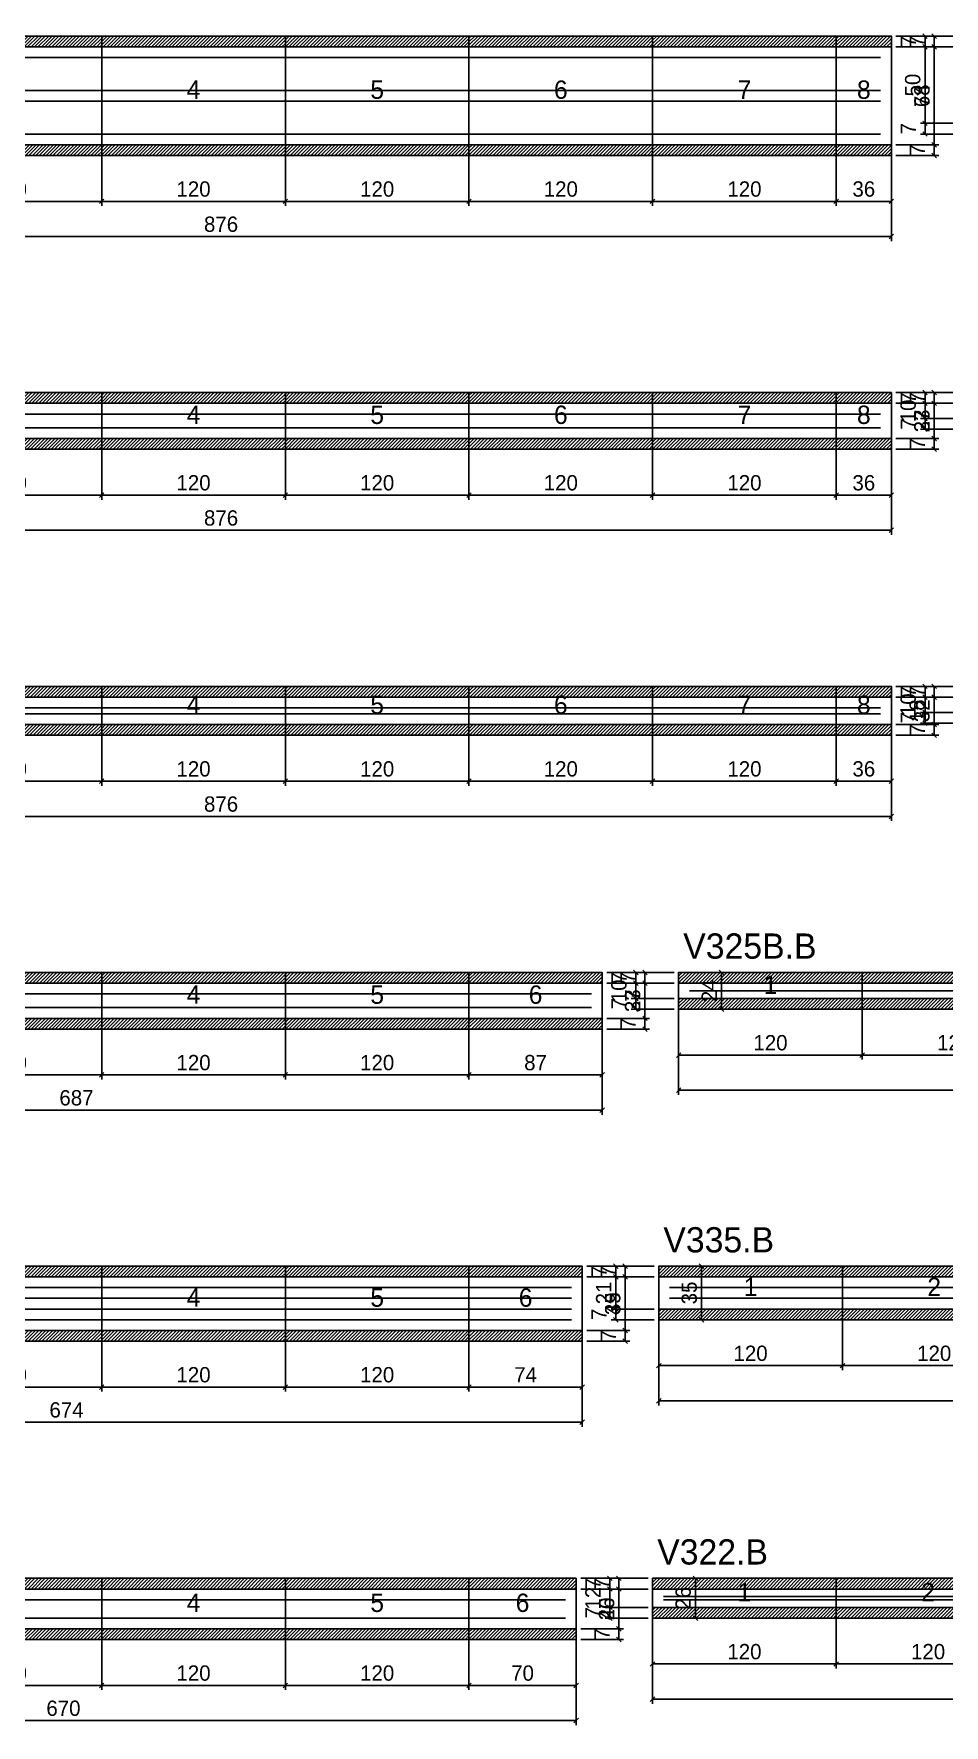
# Model space of a CAD drawing. Extents: x -9000 to 3070, y -16391 to 1250.
# Drawn here: x 524 to 1118, y -2003 to -898 of the extents above; entities that cross this region are included whole.
import ezdxf
from ezdxf.enums import TextEntityAlignment as Align

# ---------------------------------------------------------------- set-up
doc = ezdxf.new("R2010")
doc.units = 0
for name, color, linetype in [('5', 5, 'Continuous'), ('COTA', 241, 'Continuous'), ('NOMENCLATURA', 7, 'Continuous'), ('Painéis', 200, 'Continuous'), ('SARR_2.2x5', 40, 'Continuous'), ('SARR_2.2x7', 40, 'Continuous'), ('SCO-___-LAJ', 224, 'Continuous')]:
    doc.layers.add(name, color=color, linetype=linetype)
doc.dimstyles.new('PAINEL', dxfattribs={"dimtxt": 10, "dimasz": 3, "dimexe": 3, "dimexo": 3, "dimgap": 3, "dimtad": 1, "dimblk": 'OBLIQUE', "dimblk1": 'OBLIQUE', "dimcen": 2.5, "dimclrd": 4, "dimclre": 4, "dimclrt": 240, "dimazin": 3, "dimtfac": 1, "dimtmove": 0, "dimatfit": 3})

# ---------------------------------------------------------------- blocks, each defined once
blk = doc.blocks.new('_OBLIQUE')
at = {"color": 0, "linetype": 'BYBLOCK'}
blk.add_line((-0.5, -0.5), (0.5, 0.5), dxfattribs=at)

msp = doc.modelspace()

# ---------------------------------------------------------------- hatches: boundary and pattern name
at = {"layer": 'COTA'}
h = msp.add_hatch(dxfattribs=at)
h.set_pattern_fill('ANSI31', scale=0.5)
h.paths.add_polyline_path([(448, -906), (568, -906), (568, -899), (448, -899)])
h = msp.add_hatch(dxfattribs=at)
h.set_pattern_fill('ANSI31', scale=0.5)
h.paths.add_polyline_path([(568, -906), (688, -906), (688, -899), (568, -899)])
h = msp.add_hatch(dxfattribs=at)
h.set_pattern_fill('ANSI31', scale=0.5)
h.paths.add_polyline_path([(688, -906), (808, -906), (808, -899), (688, -899)])
h = msp.add_hatch(dxfattribs=at)
h.set_pattern_fill('ANSI31', scale=0.5)
h.paths.add_polyline_path([(808, -906), (928, -906), (928, -899), (808, -899)])
h = msp.add_hatch(dxfattribs=at)
h.set_pattern_fill('ANSI31', scale=0.5)
h.paths.add_polyline_path([(928, -906), (1048, -906), (1048, -899), (928, -899)])
h = msp.add_hatch(dxfattribs=at)
h.set_pattern_fill('ANSI31', scale=0.5)
h.paths.add_polyline_path([(1048, -906), (1084, -906), (1084, -899), (1048, -899)])
h = msp.add_hatch(dxfattribs=at)
h.set_pattern_fill('ANSI31', scale=0.5)
h.paths.add_polyline_path([(448, -977), (568, -977), (568, -970), (448, -970)])
h = msp.add_hatch(dxfattribs=at)
h.set_pattern_fill('ANSI31', scale=0.5)
h.paths.add_polyline_path([(568, -977), (688, -977), (688, -970), (568, -970)])
h = msp.add_hatch(dxfattribs=at)
h.set_pattern_fill('ANSI31', scale=0.5)
h.paths.add_polyline_path([(688, -977), (808, -977), (808, -970), (688, -970)])
h = msp.add_hatch(dxfattribs=at)
h.set_pattern_fill('ANSI31', scale=0.5)
h.paths.add_polyline_path([(808, -977), (928, -977), (928, -970), (808, -970)])
h = msp.add_hatch(dxfattribs=at)
h.set_pattern_fill('ANSI31', scale=0.5)
h.paths.add_polyline_path([(928, -977), (1048, -977), (1048, -970), (928, -970)])
h = msp.add_hatch(dxfattribs=at)
h.set_pattern_fill('ANSI31', scale=0.5)
h.paths.add_polyline_path([(1048, -977), (1084, -977), (1084, -970), (1048, -970)])
h = msp.add_hatch(dxfattribs=at)
h.set_pattern_fill('ANSI31', scale=0.5)
h.paths.add_polyline_path([(448, -1139), (568, -1139), (568, -1132), (448, -1132)])
h = msp.add_hatch(dxfattribs=at)
h.set_pattern_fill('ANSI31', scale=0.5)
h.paths.add_polyline_path([(568, -1139), (688, -1139), (688, -1132), (568, -1132)])
h = msp.add_hatch(dxfattribs=at)
h.set_pattern_fill('ANSI31', scale=0.5)
h.paths.add_polyline_path([(688, -1139), (808, -1139), (808, -1132), (688, -1132)])
h = msp.add_hatch(dxfattribs=at)
h.set_pattern_fill('ANSI31', scale=0.5)
h.paths.add_polyline_path([(808, -1139), (928, -1139), (928, -1132), (808, -1132)])
h = msp.add_hatch(dxfattribs=at)
h.set_pattern_fill('ANSI31', scale=0.5)
h.paths.add_polyline_path([(928, -1139), (1048, -1139), (1048, -1132), (928, -1132)])
h = msp.add_hatch(dxfattribs=at)
h.set_pattern_fill('ANSI31', scale=0.5)
h.paths.add_polyline_path([(1048, -1139), (1084, -1139), (1084, -1132), (1048, -1132)])
h = msp.add_hatch(dxfattribs=at)
h.set_pattern_fill('ANSI31', scale=0.5)
h.paths.add_polyline_path([(448, -1169), (568, -1169), (568, -1162), (448, -1162)])
h = msp.add_hatch(dxfattribs=at)
h.set_pattern_fill('ANSI31', scale=0.5)
h.paths.add_polyline_path([(568, -1169), (688, -1169), (688, -1162), (568, -1162)])
h = msp.add_hatch(dxfattribs=at)
h.set_pattern_fill('ANSI31', scale=0.5)
h.paths.add_polyline_path([(688, -1169), (808, -1169), (808, -1162), (688, -1162)])
h = msp.add_hatch(dxfattribs=at)
h.set_pattern_fill('ANSI31', scale=0.5)
h.paths.add_polyline_path([(808, -1169), (928, -1169), (928, -1162), (808, -1162)])
h = msp.add_hatch(dxfattribs=at)
h.set_pattern_fill('ANSI31', scale=0.5)
h.paths.add_polyline_path([(928, -1169), (1048, -1169), (1048, -1162), (928, -1162)])
h = msp.add_hatch(dxfattribs=at)
h.set_pattern_fill('ANSI31', scale=0.5)
h.paths.add_polyline_path([(1048, -1169), (1084, -1169), (1084, -1162), (1048, -1162)])
h = msp.add_hatch(dxfattribs=at)
h.set_pattern_fill('ANSI31', scale=0.5)
h.paths.add_polyline_path([(448, -1331), (568, -1331), (568, -1324), (448, -1324)])
h = msp.add_hatch(dxfattribs=at)
h.set_pattern_fill('ANSI31', scale=0.5)
h.paths.add_polyline_path([(568, -1331), (688, -1331), (688, -1324), (568, -1324)])
h = msp.add_hatch(dxfattribs=at)
h.set_pattern_fill('ANSI31', scale=0.5)
h.paths.add_polyline_path([(688, -1331), (808, -1331), (808, -1324), (688, -1324)])
h = msp.add_hatch(dxfattribs=at)
h.set_pattern_fill('ANSI31', scale=0.5)
h.paths.add_polyline_path([(808, -1331), (928, -1331), (928, -1324), (808, -1324)])
h = msp.add_hatch(dxfattribs=at)
h.set_pattern_fill('ANSI31', scale=0.5)
h.paths.add_polyline_path([(928, -1331), (1048, -1331), (1048, -1324), (928, -1324)])
h = msp.add_hatch(dxfattribs=at)
h.set_pattern_fill('ANSI31', scale=0.5)
h.paths.add_polyline_path([(1048, -1331), (1084, -1331), (1084, -1324), (1048, -1324)])
h = msp.add_hatch(dxfattribs=at)
h.set_pattern_fill('ANSI31', scale=0.5)
h.paths.add_polyline_path([(448, -1356), (568, -1356), (568, -1349), (448, -1349)])
h = msp.add_hatch(dxfattribs=at)
h.set_pattern_fill('ANSI31', scale=0.5)
h.paths.add_polyline_path([(568, -1356), (688, -1356), (688, -1349), (568, -1349)])
h = msp.add_hatch(dxfattribs=at)
h.set_pattern_fill('ANSI31', scale=0.5)
h.paths.add_polyline_path([(688, -1356), (808, -1356), (808, -1349), (688, -1349)])
h = msp.add_hatch(dxfattribs=at)
h.set_pattern_fill('ANSI31', scale=0.5)
h.paths.add_polyline_path([(808, -1356), (928, -1356), (928, -1349), (808, -1349)])
h = msp.add_hatch(dxfattribs=at)
h.set_pattern_fill('ANSI31', scale=0.5)
h.paths.add_polyline_path([(928, -1356), (1048, -1356), (1048, -1349), (928, -1349)])
h = msp.add_hatch(dxfattribs=at)
h.set_pattern_fill('ANSI31', scale=0.5)
h.paths.add_polyline_path([(1048, -1356), (1084, -1356), (1084, -1349), (1048, -1349)])
h = msp.add_hatch(dxfattribs=at)
h.set_pattern_fill('ANSI31', scale=0.5)
h.paths.add_polyline_path([(448, -1518), (568, -1518), (568, -1511), (448, -1511)])
h = msp.add_hatch(dxfattribs=at)
h.set_pattern_fill('ANSI31', scale=0.5)
h.paths.add_polyline_path([(568, -1518), (688, -1518), (688, -1511), (568, -1511)])
h = msp.add_hatch(dxfattribs=at)
h.set_pattern_fill('ANSI31', scale=0.5)
h.paths.add_polyline_path([(688, -1518), (808, -1518), (808, -1511), (688, -1511)])
h = msp.add_hatch(dxfattribs=at)
h.set_pattern_fill('ANSI31', scale=0.5)
h.paths.add_polyline_path([(808, -1518), (895, -1518), (895, -1511), (808, -1511)])
h = msp.add_hatch(dxfattribs=at)
h.set_pattern_fill('ANSI31', scale=0.5)
h.paths.add_polyline_path([(945, -1518), (1065, -1518), (1065, -1511), (945, -1511)])
h = msp.add_hatch(dxfattribs=at)
h.set_pattern_fill('ANSI31', scale=0.5)
h.paths.add_polyline_path([(1065, -1518), (1185, -1518), (1185, -1511), (1065, -1511)])
h = msp.add_hatch(dxfattribs=at)
h.set_pattern_fill('ANSI31', scale=0.5)
h.paths.add_polyline_path([(945, -1535), (1065, -1535), (1065, -1528), (945, -1528)])
h = msp.add_hatch(dxfattribs=at)
h.set_pattern_fill('ANSI31', scale=0.5)
h.paths.add_polyline_path([(1065, -1535), (1185, -1535), (1185, -1528), (1065, -1528)])
h = msp.add_hatch(dxfattribs=at)
h.set_pattern_fill('ANSI31', scale=0.5)
h.paths.add_polyline_path([(448, -1548), (568, -1548), (568, -1541), (448, -1541)])
h = msp.add_hatch(dxfattribs=at)
h.set_pattern_fill('ANSI31', scale=0.5)
h.paths.add_polyline_path([(568, -1548), (688, -1548), (688, -1541), (568, -1541)])
h = msp.add_hatch(dxfattribs=at)
h.set_pattern_fill('ANSI31', scale=0.5)
h.paths.add_polyline_path([(688, -1548), (808, -1548), (808, -1541), (688, -1541)])
h = msp.add_hatch(dxfattribs=at)
h.set_pattern_fill('ANSI31', scale=0.5)
h.paths.add_polyline_path([(808, -1548), (895, -1548), (895, -1541), (808, -1541)])
h = msp.add_hatch(dxfattribs=at)
h.set_pattern_fill('ANSI31', scale=0.5)
h.paths.add_polyline_path([(448, -1710), (568, -1710), (568, -1703), (448, -1703)])
h = msp.add_hatch(dxfattribs=at)
h.set_pattern_fill('ANSI31', scale=0.5)
h.paths.add_polyline_path([(568, -1710), (688, -1710), (688, -1703), (568, -1703)])
h = msp.add_hatch(dxfattribs=at)
h.set_pattern_fill('ANSI31', scale=0.5)
h.paths.add_polyline_path([(688, -1710), (808, -1710), (808, -1703), (688, -1703)])
h = msp.add_hatch(dxfattribs=at)
h.set_pattern_fill('ANSI31', scale=0.5)
h.paths.add_polyline_path([(808, -1710), (882, -1710), (882, -1703), (808, -1703)])
h = msp.add_hatch(dxfattribs=at)
h.set_pattern_fill('ANSI31', scale=0.5)
h.paths.add_polyline_path([(932, -1710), (1052, -1710), (1052, -1703), (932, -1703)])
h = msp.add_hatch(dxfattribs=at)
h.set_pattern_fill('ANSI31', scale=0.5)
h.paths.add_polyline_path([(1052, -1710), (1172, -1710), (1172, -1703), (1052, -1703)])
h = msp.add_hatch(dxfattribs=at)
h.set_pattern_fill('ANSI31', scale=0.5)
h.paths.add_polyline_path([(932, -1738), (1052, -1738), (1052, -1731), (932, -1731)])
h = msp.add_hatch(dxfattribs=at)
h.set_pattern_fill('ANSI31', scale=0.5)
h.paths.add_polyline_path([(1052, -1738), (1172, -1738), (1172, -1731), (1052, -1731)])
h = msp.add_hatch(dxfattribs=at)
h.set_pattern_fill('ANSI31', scale=0.5)
h.paths.add_polyline_path([(448, -1752), (568, -1752), (568, -1745), (448, -1745)])
h = msp.add_hatch(dxfattribs=at)
h.set_pattern_fill('ANSI31', scale=0.5)
h.paths.add_polyline_path([(568, -1752), (688, -1752), (688, -1745), (568, -1745)])
h = msp.add_hatch(dxfattribs=at)
h.set_pattern_fill('ANSI31', scale=0.5)
h.paths.add_polyline_path([(688, -1752), (808, -1752), (808, -1745), (688, -1745)])
h = msp.add_hatch(dxfattribs=at)
h.set_pattern_fill('ANSI31', scale=0.5)
h.paths.add_polyline_path([(808, -1752), (882, -1752), (882, -1745), (808, -1745)])
h = msp.add_hatch(dxfattribs=at)
h.set_pattern_fill('ANSI31', scale=0.5)
h.paths.add_polyline_path([(448, -1914), (568, -1914), (568, -1907), (448, -1907)])
h = msp.add_hatch(dxfattribs=at)
h.set_pattern_fill('ANSI31', scale=0.5)
h.paths.add_polyline_path([(568, -1914), (688, -1914), (688, -1907), (568, -1907)])
h = msp.add_hatch(dxfattribs=at)
h.set_pattern_fill('ANSI31', scale=0.5)
h.paths.add_polyline_path([(688, -1914), (808, -1914), (808, -1907), (688, -1907)])
h = msp.add_hatch(dxfattribs=at)
h.set_pattern_fill('ANSI31', scale=0.5)
h.paths.add_polyline_path([(808, -1914), (878, -1914), (878, -1907), (808, -1907)])
h = msp.add_hatch(dxfattribs=at)
h.set_pattern_fill('ANSI31', scale=0.5)
h.paths.add_polyline_path([(928, -1914), (1048, -1914), (1048, -1907), (928, -1907)])
h = msp.add_hatch(dxfattribs=at)
h.set_pattern_fill('ANSI31', scale=0.5)
h.paths.add_polyline_path([(1048, -1914), (1168, -1914), (1168, -1907), (1048, -1907)])
h = msp.add_hatch(dxfattribs=at)
h.set_pattern_fill('ANSI31', scale=0.5)
h.paths.add_polyline_path([(928, -1933), (1048, -1933), (1048, -1926), (928, -1926)])
h = msp.add_hatch(dxfattribs=at)
h.set_pattern_fill('ANSI31', scale=0.5)
h.paths.add_polyline_path([(1048, -1933), (1168, -1933), (1168, -1926), (1048, -1926)])
h = msp.add_hatch(dxfattribs=at)
h.set_pattern_fill('ANSI31', scale=0.5)
h.paths.add_polyline_path([(448, -1947), (568, -1947), (568, -1940), (448, -1940)])
h = msp.add_hatch(dxfattribs=at)
h.set_pattern_fill('ANSI31', scale=0.5)
h.paths.add_polyline_path([(568, -1947), (688, -1947), (688, -1940), (568, -1940)])
h = msp.add_hatch(dxfattribs=at)
h.set_pattern_fill('ANSI31', scale=0.5)
h.paths.add_polyline_path([(688, -1947), (808, -1947), (808, -1940), (688, -1940)])
h = msp.add_hatch(dxfattribs=at)
h.set_pattern_fill('ANSI31', scale=0.5)
h.paths.add_polyline_path([(808, -1947), (878, -1947), (878, -1940), (808, -1940)])

# ---------------------------------------------------------------- linework, layer by layer
at = {"layer": 'Painéis'}
for p, q in [((448, -906), (568, -906)), ((568, -970), (568, -906)), ((568, -970), (568, -906)), ((568, -906), (688, -906)), ((568, -970), (568, -906)), ((688, -970), (688, -906)), ((688, -970), (688, -906)), ((688, -906), (808, -906)), ((688, -970), (688, -906)), ((808, -970), (808, -906)), ((808, -970), (808, -906)), ((808, -906), (928, -906)), ((808, -970), (808, -906)), ((928, -970), (928, -906)), ((928, -970), (928, -906)), ((928, -906), (1048, -906)), ((928, -970), (928, -906)), ((1048, -970), (1048, -906)), ((1048, -970), (1048, -906)), ((1048, -906), (1084, -906)), ((1048, -970), (1048, -906)), ((1084, -970), (1084, -906)), ((448, -970), (568, -970)), ((568, -970), (688, -970)), ((688, -970), (808, -970)), ((808, -970), (928, -970)), ((928, -970), (1048, -970)), ((1048, -970), (1084, -970)), ((448, -1139), (568, -1139)), ((568, -1162), (568, -1139)), ((568, -1162), (568, -1139)), ((568, -1139), (688, -1139)), ((568, -1162), (568, -1139)), ((688, -1162), (688, -1139)), ((688, -1162), (688, -1139)), ((688, -1139), (808, -1139)), ((688, -1162), (688, -1139)), ((808, -1162), (808, -1139)), ((808, -1162), (808, -1139)), ((808, -1139), (928, -1139)), ((808, -1162), (808, -1139)), ((928, -1162), (928, -1139)), ((928, -1162), (928, -1139)), ((928, -1139), (1048, -1139)), ((928, -1162), (928, -1139)), ((1048, -1162), (1048, -1139)), ((1048, -1162), (1048, -1139)), ((1048, -1139), (1084, -1139)), ((1048, -1162), (1048, -1139)), ((1084, -1162), (1084, -1139)), ((448, -1162), (568, -1162)), ((568, -1162), (688, -1162)), ((688, -1162), (808, -1162)), ((808, -1162), (928, -1162)), ((928, -1162), (1048, -1162)), ((1048, -1162), (1084, -1162)), ((448, -1331), (568, -1331)), ((568, -1349), (568, -1331)), ((568, -1349), (568, -1331)), ((568, -1331), (688, -1331)), ((568, -1349), (568, -1331)), ((688, -1349), (688, -1331)), ((688, -1349), (688, -1331)), ((688, -1331), (808, -1331)), ((688, -1349), (688, -1331)), ((808, -1349), (808, -1331)), ((808, -1349), (808, -1331)), ((808, -1331), (928, -1331)), ((808, -1349), (808, -1331)), ((928, -1349), (928, -1331)), ((928, -1349), (928, -1331)), ((928, -1331), (1048, -1331)), ((928, -1349), (928, -1331)), ((1048, -1349), (1048, -1331)), ((1048, -1349), (1048, -1331)), ((1048, -1331), (1084, -1331)), ((1048, -1349), (1048, -1331)), ((1084, -1349), (1084, -1331)), ((448, -1349), (568, -1349)), ((568, -1349), (688, -1349)), ((688, -1349), (808, -1349)), ((808, -1349), (928, -1349)), ((928, -1349), (1048, -1349)), ((1048, -1349), (1084, -1349)), ((448, -1518), (568, -1518)), ((568, -1541), (568, -1518)), ((568, -1541), (568, -1518)), ((568, -1518), (688, -1518)), ((568, -1541), (568, -1518)), ((688, -1541), (688, -1518)), ((688, -1541), (688, -1518)), ((688, -1518), (808, -1518)), ((688, -1541), (688, -1518)), ((808, -1541), (808, -1518)), ((808, -1541), (808, -1518)), ((808, -1518), (895, -1518)), ((808, -1541), (808, -1518)), ((895, -1541), (895, -1518)), ((945, -1518), (1065, -1518)), ((945, -1528), (945, -1518)), ((1065, -1528), (1065, -1518)), ((1065, -1528), (1065, -1518)), ((1065, -1518), (1185, -1518)), ((1065, -1528), (1065, -1518)), ((945, -1528), (1065, -1528)), ((1065, -1528), (1185, -1528)), ((448, -1541), (568, -1541)), ((568, -1541), (688, -1541)), ((688, -1541), (808, -1541)), ((808, -1541), (895, -1541)), ((448, -1710), (568, -1710)), ((568, -1745), (568, -1710)), ((568, -1745), (568, -1710)), ((568, -1710), (688, -1710)), ((568, -1745), (568, -1710)), ((688, -1745), (688, -1710)), ((688, -1745), (688, -1710)), ((688, -1710), (808, -1710)), ((688, -1745), (688, -1710)), ((808, -1745), (808, -1710)), ((808, -1745), (808, -1710)), ((808, -1710), (882, -1710)), ((808, -1745), (808, -1710)), ((882, -1745), (882, -1710)), ((932, -1710), (1052, -1710)), ((932, -1731), (932, -1710)), ((1052, -1731), (1052, -1710)), ((1052, -1731), (1052, -1710)), ((1052, -1710), (1172, -1710)), ((1052, -1731), (1052, -1710)), ((932, -1731), (1052, -1731)), ((1052, -1731), (1172, -1731)), ((448, -1745), (568, -1745)), ((568, -1745), (688, -1745)), ((688, -1745), (808, -1745)), ((808, -1745), (882, -1745)), ((448, -1914), (568, -1914)), ((568, -1940), (568, -1914)), ((568, -1940), (568, -1914)), ((568, -1914), (688, -1914)), ((568, -1940), (568, -1914)), ((688, -1940), (688, -1914)), ((688, -1940), (688, -1914)), ((688, -1914), (808, -1914)), ((688, -1940), (688, -1914)), ((808, -1940), (808, -1914)), ((808, -1940), (808, -1914)), ((808, -1914), (878, -1914)), ((808, -1940), (808, -1914)), ((878, -1940), (878, -1914)), ((928, -1914), (1048, -1914)), ((928, -1926), (928, -1914)), ((1048, -1926), (1048, -1914)), ((1048, -1926), (1048, -1914)), ((1048, -1914), (1168, -1914)), ((1048, -1926), (1048, -1914)), ((928, -1926), (1048, -1926)), ((1048, -1926), (1168, -1926)), ((448, -1940), (568, -1940)), ((568, -1940), (688, -1940)), ((688, -1940), (808, -1940)), ((808, -1940), (878, -1940))]:
    msp.add_line(p, q, dxfattribs=at)
at = {"layer": 'SARR_2.2x5'}
for points in [[(952, -1523), (1065, -1523)], [(952, -1523), (1065, -1523)], [(1065, -1523), (1185, -1523)], [(1065, -1523), (1185, -1523)], [(935, -1919), (1048, -1919)], [(935, -1919), (1048, -1919)], [(935, -1921), (1048, -1921)], [(935, -1921), (1048, -1921)], [(1048, -1919), (1168, -1919)], [(1048, -1919), (1168, -1919)], [(1048, -1921), (1168, -1921)], [(1048, -1921), (1168, -1921)]]:
    msp.add_lwpolyline(points, dxfattribs=at)
at = {"layer": 'SARR_2.2x7'}
for points in [[(448, -913), (568, -913)], [(448, -913), (568, -913)], [(568, -913), (688, -913)], [(568, -913), (688, -913)], [(688, -913), (808, -913)], [(688, -913), (808, -913)], [(808, -913), (928, -913)], [(808, -913), (928, -913)], [(928, -913), (1048, -913)], [(928, -913), (1048, -913)], [(1048, -913), (1077, -913)], [(1048, -913), (1077, -913)], [(448, -934.5), (568, -934.5)], [(448, -934.5), (568, -934.5)], [(568, -934.5), (688, -934.5)], [(568, -934.5), (688, -934.5)], [(688, -934.5), (808, -934.5)], [(688, -934.5), (808, -934.5)], [(808, -934.5), (928, -934.5)], [(808, -934.5), (928, -934.5)], [(928, -934.5), (1048, -934.5)], [(928, -934.5), (1048, -934.5)], [(1048, -934.5), (1077, -934.5)], [(1048, -934.5), (1077, -934.5)], [(448, -941.5), (568, -941.5)], [(448, -941.5), (568, -941.5)], [(568, -941.5), (688, -941.5)], [(568, -941.5), (688, -941.5)], [(688, -941.5), (808, -941.5)], [(688, -941.5), (808, -941.5)], [(808, -941.5), (928, -941.5)], [(808, -941.5), (928, -941.5)], [(928, -941.5), (1048, -941.5)], [(928, -941.5), (1048, -941.5)], [(1048, -941.5), (1077, -941.5)], [(1048, -941.5), (1077, -941.5)], [(448, -963), (568, -963)], [(448, -963), (568, -963)], [(568, -963), (688, -963)], [(568, -963), (688, -963)], [(688, -963), (808, -963)], [(688, -963), (808, -963)], [(808, -963), (928, -963)], [(808, -963), (928, -963)], [(928, -963), (1048, -963)], [(928, -963), (1048, -963)], [(1048, -963), (1077, -963)], [(1048, -963), (1077, -963)], [(448, -1146), (568, -1146)], [(448, -1146), (568, -1146)], [(568, -1146), (688, -1146)], [(568, -1146), (688, -1146)], [(688, -1146), (808, -1146)], [(688, -1146), (808, -1146)], [(808, -1146), (928, -1146)], [(808, -1146), (928, -1146)], [(928, -1146), (1048, -1146)], [(928, -1146), (1048, -1146)], [(1048, -1146), (1077, -1146)], [(1048, -1146), (1077, -1146)], [(448, -1155), (568, -1155)], [(448, -1155), (568, -1155)], [(568, -1155), (688, -1155)], [(568, -1155), (688, -1155)], [(688, -1155), (808, -1155)], [(688, -1155), (808, -1155)], [(808, -1155), (928, -1155)], [(808, -1155), (928, -1155)], [(928, -1155), (1048, -1155)], [(928, -1155), (1048, -1155)], [(1048, -1155), (1077, -1155)], [(1048, -1155), (1077, -1155)], [(448, -1338), (568, -1338)], [(448, -1338), (568, -1338)], [(448, -1342), (568, -1342)], [(448, -1342), (568, -1342)], [(568, -1338), (688, -1338)], [(568, -1338), (688, -1338)], [(568, -1342), (688, -1342)], [(568, -1342), (688, -1342)], [(688, -1338), (808, -1338)], [(688, -1338), (808, -1338)], [(688, -1342), (808, -1342)], [(688, -1342), (808, -1342)], [(808, -1338), (928, -1338)], [(808, -1338), (928, -1338)], [(808, -1342), (928, -1342)], [(808, -1342), (928, -1342)], [(928, -1338), (1048, -1338)], [(928, -1338), (1048, -1338)], [(928, -1342), (1048, -1342)], [(928, -1342), (1048, -1342)], [(1048, -1338), (1077, -1338)], [(1048, -1338), (1077, -1338)], [(1048, -1342), (1077, -1342)], [(1048, -1342), (1077, -1342)], [(448, -1525), (568, -1525)], [(448, -1525), (568, -1525)], [(568, -1525), (688, -1525)], [(568, -1525), (688, -1525)], [(688, -1525), (808, -1525)], [(688, -1525), (808, -1525)], [(808, -1525), (888, -1525)], [(808, -1525), (888, -1525)], [(448, -1534), (568, -1534)], [(448, -1534), (568, -1534)], [(568, -1534), (688, -1534)], [(568, -1534), (688, -1534)], [(688, -1534), (808, -1534)], [(688, -1534), (808, -1534)], [(808, -1534), (888, -1534)], [(808, -1534), (888, -1534)], [(448, -1717), (568, -1717)], [(448, -1717), (568, -1717)], [(448, -1724), (568, -1724)], [(448, -1724), (568, -1724)], [(568, -1717), (688, -1717)], [(568, -1717), (688, -1717)], [(568, -1724), (688, -1724)], [(568, -1724), (688, -1724)], [(688, -1717), (808, -1717)], [(688, -1717), (808, -1717)], [(688, -1724), (808, -1724)], [(688, -1724), (808, -1724)], [(808, -1717), (875, -1717)], [(808, -1717), (875, -1717)], [(808, -1724), (875, -1724)], [(808, -1724), (875, -1724)], [(939, -1717), (1052, -1717)], [(939, -1717), (1052, -1717)], [(939, -1724), (1052, -1724)], [(939, -1724), (1052, -1724)], [(1052, -1717), (1172, -1717)], [(1052, -1717), (1172, -1717)], [(1052, -1724), (1172, -1724)], [(1052, -1724), (1172, -1724)], [(448, -1731), (568, -1731)], [(448, -1731), (568, -1731)], [(568, -1731), (688, -1731)], [(568, -1731), (688, -1731)], [(688, -1731), (808, -1731)], [(688, -1731), (808, -1731)], [(808, -1731), (875, -1731)], [(808, -1731), (875, -1731)], [(448, -1738), (568, -1738)], [(448, -1738), (568, -1738)], [(568, -1738), (688, -1738)], [(568, -1738), (688, -1738)], [(688, -1738), (808, -1738)], [(688, -1738), (808, -1738)], [(808, -1738), (875, -1738)], [(808, -1738), (875, -1738)], [(448, -1921), (568, -1921)], [(448, -1921), (568, -1921)], [(568, -1921), (688, -1921)], [(568, -1921), (688, -1921)], [(688, -1921), (808, -1921)], [(688, -1921), (808, -1921)], [(808, -1921), (871, -1921)], [(808, -1921), (871, -1921)], [(448, -1933), (568, -1933)], [(448, -1933), (568, -1933)], [(568, -1933), (688, -1933)], [(568, -1933), (688, -1933)], [(688, -1933), (808, -1933)], [(688, -1933), (808, -1933)], [(808, -1933), (871, -1933)], [(808, -1933), (871, -1933)]]:
    msp.add_lwpolyline(points, dxfattribs=at)
at = {"layer": 'SCO-___-LAJ'}
for points in [[(448, -906), (568, -906), (568, -899), (448, -899)], [(568, -906), (688, -906), (688, -899), (568, -899)], [(688, -906), (808, -906), (808, -899), (688, -899)], [(808, -906), (928, -906), (928, -899), (808, -899)], [(928, -906), (1048, -906), (1048, -899), (928, -899)], [(1048, -906), (1084, -906), (1084, -899), (1048, -899)], [(448, -977), (568, -977), (568, -970), (448, -970)], [(568, -977), (688, -977), (688, -970), (568, -970)], [(688, -977), (808, -977), (808, -970), (688, -970)], [(808, -977), (928, -977), (928, -970), (808, -970)], [(928, -977), (1048, -977), (1048, -970), (928, -970)], [(1048, -977), (1084, -977), (1084, -970), (1048, -970)], [(448, -1139), (568, -1139), (568, -1132), (448, -1132)], [(568, -1139), (688, -1139), (688, -1132), (568, -1132)], [(688, -1139), (808, -1139), (808, -1132), (688, -1132)], [(808, -1139), (928, -1139), (928, -1132), (808, -1132)], [(928, -1139), (1048, -1139), (1048, -1132), (928, -1132)], [(1048, -1139), (1084, -1139), (1084, -1132), (1048, -1132)], [(448, -1169), (568, -1169), (568, -1162), (448, -1162)], [(568, -1169), (688, -1169), (688, -1162), (568, -1162)], [(688, -1169), (808, -1169), (808, -1162), (688, -1162)], [(808, -1169), (928, -1169), (928, -1162), (808, -1162)], [(928, -1169), (1048, -1169), (1048, -1162), (928, -1162)], [(1048, -1169), (1084, -1169), (1084, -1162), (1048, -1162)], [(448, -1331), (568, -1331), (568, -1324), (448, -1324)], [(568, -1331), (688, -1331), (688, -1324), (568, -1324)], [(688, -1331), (808, -1331), (808, -1324), (688, -1324)], [(808, -1331), (928, -1331), (928, -1324), (808, -1324)], [(928, -1331), (1048, -1331), (1048, -1324), (928, -1324)], [(1048, -1331), (1084, -1331), (1084, -1324), (1048, -1324)], [(448, -1356), (568, -1356), (568, -1349), (448, -1349)], [(568, -1356), (688, -1356), (688, -1349), (568, -1349)], [(688, -1356), (808, -1356), (808, -1349), (688, -1349)], [(808, -1356), (928, -1356), (928, -1349), (808, -1349)], [(928, -1356), (1048, -1356), (1048, -1349), (928, -1349)], [(1048, -1356), (1084, -1356), (1084, -1349), (1048, -1349)], [(448, -1518), (568, -1518), (568, -1511), (448, -1511)], [(568, -1518), (688, -1518), (688, -1511), (568, -1511)], [(688, -1518), (808, -1518), (808, -1511), (688, -1511)], [(808, -1518), (895, -1518), (895, -1511), (808, -1511)], [(945, -1518), (1065, -1518), (1065, -1511), (945, -1511)], [(1065, -1518), (1185, -1518), (1185, -1511), (1065, -1511)], [(945, -1535), (1065, -1535), (1065, -1528), (945, -1528)], [(1065, -1535), (1185, -1535), (1185, -1528), (1065, -1528)], [(448, -1548), (568, -1548), (568, -1541), (448, -1541)], [(568, -1548), (688, -1548), (688, -1541), (568, -1541)], [(688, -1548), (808, -1548), (808, -1541), (688, -1541)], [(808, -1548), (895, -1548), (895, -1541), (808, -1541)], [(448, -1710), (568, -1710), (568, -1703), (448, -1703)], [(568, -1710), (688, -1710), (688, -1703), (568, -1703)], [(688, -1710), (808, -1710), (808, -1703), (688, -1703)], [(808, -1710), (882, -1710), (882, -1703), (808, -1703)], [(932, -1710), (1052, -1710), (1052, -1703), (932, -1703)], [(1052, -1710), (1172, -1710), (1172, -1703), (1052, -1703)], [(932, -1738), (1052, -1738), (1052, -1731), (932, -1731)], [(1052, -1738), (1172, -1738), (1172, -1731), (1052, -1731)], [(448, -1752), (568, -1752), (568, -1745), (448, -1745)], [(568, -1752), (688, -1752), (688, -1745), (568, -1745)], [(688, -1752), (808, -1752), (808, -1745), (688, -1745)], [(808, -1752), (882, -1752), (882, -1745), (808, -1745)], [(448, -1914), (568, -1914), (568, -1907), (448, -1907)], [(568, -1914), (688, -1914), (688, -1907), (568, -1907)], [(688, -1914), (808, -1914), (808, -1907), (688, -1907)], [(808, -1914), (878, -1914), (878, -1907), (808, -1907)], [(928, -1914), (1048, -1914), (1048, -1907), (928, -1907)], [(1048, -1914), (1168, -1914), (1168, -1907), (1048, -1907)], [(928, -1933), (1048, -1933), (1048, -1926), (928, -1926)], [(1048, -1933), (1168, -1933), (1168, -1926), (1048, -1926)], [(448, -1947), (568, -1947), (568, -1940), (448, -1940)], [(568, -1947), (688, -1947), (688, -1940), (568, -1940)], [(688, -1947), (808, -1947), (808, -1940), (688, -1940)], [(808, -1947), (878, -1947), (878, -1940), (808, -1940)]]:
    msp.add_lwpolyline(points, close=True, dxfattribs=at)

# ---------------------------------------------------------------- texts
at = {"layer": '5'}
for s, p in [('4', (628, -934)), ('5', (748, -934)), ('6', (868, -934)), ('7', (988, -934)), ('8', (1066, -934)), ('4', (628, -1146.5)), ('5', (748, -1146.5)), ('6', (868, -1146.5)), ('7', (988, -1146.5)), ('8', (1066, -1146.5)), ('4', (628, -1336)), ('5', (748, -1336)), ('6', (868, -1336)), ('7', (988, -1336)), ('8', (1066, -1336)), ('1', (1005, -1519)), ('4', (628, -1525.5)), ('5', (748, -1525.5)), ('6', (851.5, -1525.5)), ('1', (992, -1716.5)), ('2', (1112, -1716.5)), ('4', (628, -1723.5)), ('5', (748, -1723.5)), ('6', (845, -1723.5)), ('1', (988, -1916)), ('2', (1108, -1916)), ('4', (628, -1923)), ('5', (748, -1923)), ('6', (843, -1923))]:
    msp.add_text(s, height=12, dxfattribs=at).set_placement(p, align=Align.MIDDLE_CENTER)
at = {"layer": 'NOMENCLATURA'}
for s, p in [('V325B.B', (948, -1502)), ('V335.B', (935, -1694)), ('V322.B', (931, -1898))]:
    msp.add_text(s, height=16.5, dxfattribs=at).set_placement(p)

# ---------------------------------------------------------------- dimensions: what is measured, and where the dimension line sits
at = {"layer": 'COTA'}
for base, p1, p2 in [((1112, -977), (1084, -977), (1084, -899)), ((1112, -906), (1084, -906), (1084, -899)), ((1112, -970), (1084, -970), (1084, -906)), ((1106, -906), (1134, -906), (1134, -899)), ((1106, -956), (1134, -956), (1134, -906)), ((1106, -963), (1134, -963), (1134, -956)), ((1112, -977), (1084, -977), (1084, -970)), ((1112, -1169), (1084, -1169), (1084, -1132)), ((1112, -1139), (1084, -1139), (1084, -1132)), ((1112, -1162), (1084, -1162), (1084, -1139)), ((1106, -1139), (1134, -1139), (1134, -1132)), ((1106, -1149), (1134, -1149), (1134, -1139)), ((1106, -1156), (1134, -1156), (1134, -1149)), ((1112, -1169), (1084, -1169), (1084, -1162)), ((1112, -1356), (1084, -1356), (1084, -1324)), ((1112, -1331), (1084, -1331), (1084, -1324)), ((1106, -1331), (1134, -1331), (1134, -1324)), ((1112, -1349), (1084, -1349), (1084, -1331)), ((1106, -1341), (1134, -1341), (1134, -1331)), ((1112, -1356), (1084, -1356), (1084, -1349)), ((1106, -1348), (1134, -1348), (1134, -1341)), ((923, -1548), (895, -1548), (895, -1511)), ((923, -1518), (895, -1518), (895, -1511)), ((917, -1518), (945, -1518), (945, -1511)), ((973, -1535), (945, -1535), (945, -1511)), ((923, -1541), (895, -1541), (895, -1518)), ((917, -1528), (945, -1528), (945, -1518)), ((917, -1535), (945, -1535), (945, -1528)), ((923, -1548), (895, -1548), (895, -1541)), ((910, -1752), (882, -1752), (882, -1703)), ((910, -1710), (882, -1710), (882, -1703)), ((904, -1710), (932, -1710), (932, -1703)), ((960, -1738), (932, -1738), (932, -1703)), ((910, -1745), (882, -1745), (882, -1710)), ((904, -1731), (932, -1731), (932, -1710)), ((904, -1738), (932, -1738), (932, -1731)), ((910, -1752), (882, -1752), (882, -1745)), ((906, -1947), (878, -1947), (878, -1907)), ((906, -1914), (878, -1914), (878, -1907)), ((906, -1940), (878, -1940), (878, -1914)), ((900, -1914), (928, -1914), (928, -1907)), ((900, -1926), (928, -1926), (928, -1914)), ((956, -1933), (928, -1933), (928, -1907)), ((900, -1933), (928, -1933), (928, -1926)), ((906, -1947), (878, -1947), (878, -1940))]:
    msp.add_linear_dim(base=base, p1=p1, p2=p2, angle=90, dimstyle='PAINEL', dxfattribs=at).render()
for base, p1, p2 in [((208, -1030), (208, -970), (1084, -970)), ((448, -1007), (448, -970), (568, -970)), ((568, -1007), (568, -970), (688, -970)), ((688, -1007), (688, -970), (808, -970)), ((808, -1007), (808, -970), (928, -970)), ((928, -1007), (928, -970), (1048, -970)), ((1048, -1007), (1048, -970), (1084, -970)), ((208, -1222), (208, -1162), (1084, -1162)), ((448, -1199), (448, -1162), (568, -1162)), ((568, -1199), (568, -1162), (688, -1162)), ((688, -1199), (688, -1162), (808, -1162)), ((808, -1199), (808, -1162), (928, -1162)), ((928, -1199), (928, -1162), (1048, -1162)), ((1048, -1199), (1048, -1162), (1084, -1162)), ((208, -1409), (208, -1349), (1084, -1349)), ((448, -1386), (448, -1349), (568, -1349)), ((568, -1386), (568, -1349), (688, -1349)), ((688, -1386), (688, -1349), (808, -1349)), ((808, -1386), (808, -1349), (928, -1349)), ((928, -1386), (928, -1349), (1048, -1349)), ((1048, -1386), (1048, -1349), (1084, -1349)), ((945, -1565), (945, -1528), (1065, -1528)), ((945, -1588), (945, -1528), (1632, -1528)), ((1065, -1565), (1065, -1528), (1185, -1528)), ((208, -1601), (208, -1541), (895, -1541)), ((448, -1578), (448, -1541), (568, -1541)), ((568, -1578), (568, -1541), (688, -1541)), ((688, -1578), (688, -1541), (808, -1541)), ((808, -1578), (808, -1541), (895, -1541)), ((932, -1768), (932, -1731), (1052, -1731)), ((932, -1791), (932, -1731), (1606, -1731)), ((1052, -1768), (1052, -1731), (1172, -1731)), ((208, -1805), (208, -1745), (882, -1745)), ((448, -1782), (448, -1745), (568, -1745)), ((568, -1782), (568, -1745), (688, -1745)), ((688, -1782), (688, -1745), (808, -1745)), ((808, -1782), (808, -1745), (882, -1745)), ((928, -1963), (928, -1926), (1048, -1926)), ((928, -1986), (928, -1926), (1598, -1926)), ((1048, -1963), (1048, -1926), (1168, -1926)), ((208, -2000), (208, -1940), (878, -1940)), ((448, -1977), (448, -1940), (568, -1940)), ((568, -1977), (568, -1940), (688, -1940)), ((688, -1977), (688, -1940), (808, -1940)), ((808, -1977), (808, -1940), (878, -1940))]:
    msp.add_linear_dim(base=base, p1=p1, p2=p2, dimstyle='PAINEL', dxfattribs=at).render()

doc.saveas('drawing.dxf')
